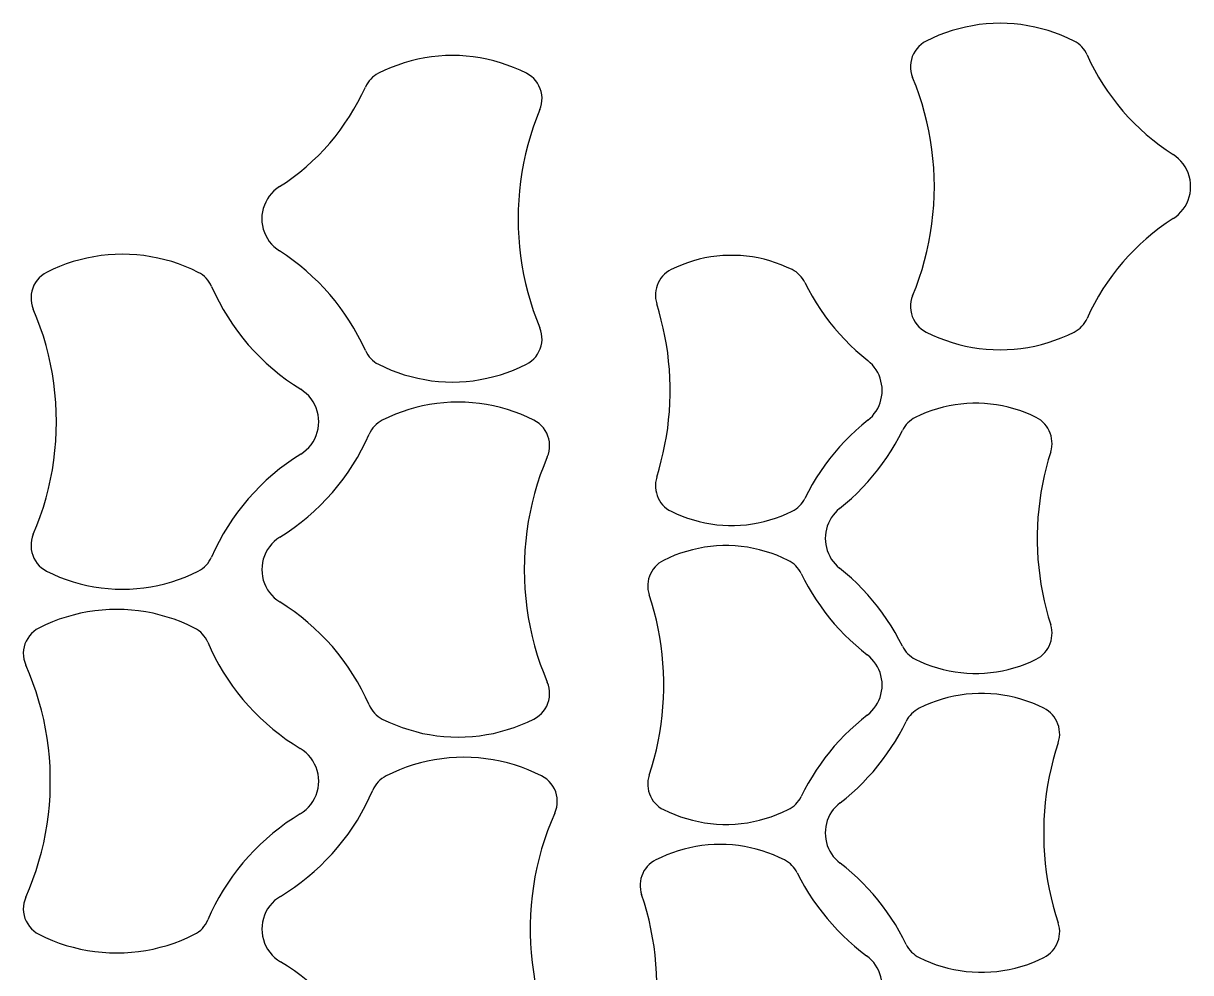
# Model space of a CAD drawing. Header units: inches. Extents: x 17 to 29.3, y 2.9 to 30.
# Drawn here: x 17.27 to 29.33, y 20.15 to 29.96 of the extents above; entities that cross this region are included whole.
import ezdxf

# ---------------------------------------------------------------- set-up
doc = ezdxf.new("R2010")
doc.units = ezdxf.units.IN
doc.header["$MEASUREMENT"] = 0
doc.layers.add('Layer 1', color=7, linetype='Continuous')

msp = doc.modelspace()

# ---------------------------------------------------------------- linework, layer by layer
at = {"layer": 'Layer 1', "color": 7, "lineweight": 25}
for points in [[(28.126, 29.774), (28.061, 29.805), (27.995, 29.833), (27.927, 29.859), (27.859, 29.882), (27.79, 29.901), (27.72, 29.918), (27.649, 29.932), (27.578, 29.943), (27.507, 29.95), (27.434, 29.955), (27.363, 29.957), (27.291, 29.955), (27.218, 29.95), (27.147, 29.943), (27.076, 29.932), (27.005, 29.918), (26.935, 29.901), (26.866, 29.882), (26.798, 29.859), (26.73, 29.833), (26.664, 29.805), (26.599, 29.774)], [(26.599, 29.774), (26.572, 29.758), (26.546, 29.739), (26.523, 29.718), (26.502, 29.695), (26.484, 29.669), (26.468, 29.642), (26.456, 29.613), (26.446, 29.583), (26.44, 29.552), (26.437, 29.521), (26.438, 29.489), (26.442, 29.458), (26.449, 29.427), (26.459, 29.398)], [(28.262, 29.631), (28.251, 29.653), (28.238, 29.675), (28.223, 29.695), (28.207, 29.714), (28.189, 29.732), (28.169, 29.747), (28.148, 29.762), (28.126, 29.774)], [(22.469, 29.442), (22.404, 29.473), (22.337, 29.501), (22.27, 29.526), (22.202, 29.549), (22.133, 29.569), (22.062, 29.586), (21.992, 29.599), (21.921, 29.61), (21.849, 29.618), (21.777, 29.623), (21.705, 29.624), (21.633, 29.623), (21.561, 29.618), (21.49, 29.61), (21.419, 29.599), (21.348, 29.586), (21.278, 29.569), (21.208, 29.549), (21.14, 29.526), (21.073, 29.501), (21.006, 29.473), (20.942, 29.442)], [(28.262, 29.631), (28.298, 29.553), (28.338, 29.476), (28.38, 29.401), (28.425, 29.327), (28.473, 29.256), (28.523, 29.186), (28.575, 29.118), (28.63, 29.051), (28.687, 28.987), (28.747, 28.925), (28.809, 28.866), (28.873, 28.808), (28.939, 28.752), (29.007, 28.7), (29.077, 28.65), (29.149, 28.602)], [(20.942, 29.442), (20.919, 29.429), (20.899, 29.415), (20.879, 29.399), (20.861, 29.381), (20.845, 29.363), (20.83, 29.342), (20.817, 29.321), (20.806, 29.299)], [(22.608, 29.065), (22.619, 29.095), (22.626, 29.126), (22.63, 29.157), (22.631, 29.188), (22.628, 29.219), (22.622, 29.251), (22.612, 29.281), (22.599, 29.31), (22.584, 29.337), (22.566, 29.363), (22.545, 29.386), (22.522, 29.407), (22.496, 29.426), (22.469, 29.442)], [(26.459, 27.143), (26.495, 27.232), (26.527, 27.323), (26.557, 27.415), (26.583, 27.508), (26.607, 27.601), (26.627, 27.696), (26.644, 27.791), (26.658, 27.886), (26.669, 27.982), (26.677, 28.077), (26.682, 28.174), (26.684, 28.271), (26.682, 28.366), (26.677, 28.463), (26.669, 28.559), (26.658, 28.655), (26.644, 28.75), (26.627, 28.845), (26.607, 28.939), (26.583, 29.033), (26.557, 29.125), (26.527, 29.217), (26.495, 29.308), (26.459, 29.398)], [(19.919, 28.27), (19.99, 28.317), (20.06, 28.367), (20.128, 28.42), (20.194, 28.476), (20.258, 28.533), (20.321, 28.593), (20.381, 28.655), (20.438, 28.719), (20.493, 28.785), (20.545, 28.854), (20.595, 28.924), (20.643, 28.995), (20.688, 29.069), (20.73, 29.144), (20.769, 29.221), (20.806, 29.299)], [(22.608, 29.065), (22.573, 28.976), (22.54, 28.885), (22.511, 28.793), (22.485, 28.701), (22.461, 28.607), (22.441, 28.513), (22.424, 28.418), (22.41, 28.322), (22.399, 28.226), (22.39, 28.131), (22.386, 28.034), (22.384, 27.938), (22.386, 27.842), (22.39, 27.745), (22.399, 27.649), (22.41, 27.554), (22.424, 27.458), (22.441, 27.363), (22.461, 27.269), (22.485, 27.176), (22.511, 27.083), (22.54, 26.991), (22.573, 26.9), (22.608, 26.81)], [(29.149, 27.939), (29.178, 27.959), (29.206, 27.982), (29.231, 28.008), (29.254, 28.036), (29.273, 28.066), (29.291, 28.097), (29.305, 28.13), (29.316, 28.164), (29.325, 28.199), (29.33, 28.234), (29.331, 28.271), (29.33, 28.306), (29.325, 28.341), (29.316, 28.377), (29.305, 28.411), (29.291, 28.443), (29.273, 28.475), (29.254, 28.505), (29.231, 28.532), (29.206, 28.558), (29.178, 28.582), (29.149, 28.602)], [(19.919, 28.27), (19.89, 28.249), (19.862, 28.226), (19.837, 28.2), (19.814, 28.172), (19.794, 28.143), (19.777, 28.111), (19.763, 28.079), (19.751, 28.044), (19.743, 28.009), (19.738, 27.974), (19.737, 27.938), (19.738, 27.902), (19.743, 27.867), (19.751, 27.831), (19.763, 27.797), (19.777, 27.765), (19.794, 27.733), (19.814, 27.704), (19.837, 27.676), (19.862, 27.65), (19.89, 27.626), (19.919, 27.606)], [(29.149, 27.939), (29.077, 27.891), (29.007, 27.841), (28.939, 27.788), (28.873, 27.732), (28.809, 27.675), (28.747, 27.615), (28.687, 27.553), (28.63, 27.489), (28.575, 27.423), (28.523, 27.355), (28.473, 27.284), (28.425, 27.213), (28.38, 27.139), (28.338, 27.064), (28.298, 26.988), (28.262, 26.909)], [(19.08, 27.384), (19.014, 27.416), (18.946, 27.445), (18.877, 27.471), (18.807, 27.495), (18.736, 27.515), (18.664, 27.532), (18.591, 27.546), (18.518, 27.557), (18.445, 27.565), (18.371, 27.57), (18.297, 27.571), (18.223, 27.57), (18.15, 27.565), (18.076, 27.557), (18.003, 27.546), (17.93, 27.532), (17.859, 27.515), (17.787, 27.495), (17.717, 27.471), (17.648, 27.445), (17.58, 27.416), (17.514, 27.384)], [(20.806, 26.577), (20.769, 26.656), (20.73, 26.732), (20.688, 26.807), (20.643, 26.881), (20.595, 26.952), (20.545, 27.022), (20.493, 27.09), (20.438, 27.157), (20.381, 27.221), (20.321, 27.283), (20.258, 27.343), (20.194, 27.4), (20.128, 27.456), (20.06, 27.508), (19.99, 27.558), (19.919, 27.606)], [(25.214, 27.413), (25.157, 27.439), (25.101, 27.463), (25.043, 27.484), (24.984, 27.503), (24.925, 27.519), (24.864, 27.533), (24.804, 27.543), (24.743, 27.551), (24.682, 27.557), (24.62, 27.56), (24.558, 27.56), (24.497, 27.557), (24.435, 27.551), (24.374, 27.543), (24.314, 27.533), (24.253, 27.519), (24.194, 27.503), (24.135, 27.484), (24.077, 27.463), (24.021, 27.439), (23.965, 27.413)], [(17.514, 27.384), (17.487, 27.368), (17.461, 27.35), (17.437, 27.328), (17.416, 27.304), (17.398, 27.278), (17.382, 27.251), (17.37, 27.221), (17.361, 27.191), (17.355, 27.16), (17.353, 27.128), (17.353, 27.096), (17.357, 27.065), (17.365, 27.034), (17.376, 27.004)], [(19.217, 27.239), (19.206, 27.261), (19.193, 27.284), (19.178, 27.304), (19.162, 27.323), (19.143, 27.341), (19.123, 27.357), (19.102, 27.372), (19.08, 27.384)], [(23.965, 27.413), (23.941, 27.399), (23.918, 27.383), (23.896, 27.365), (23.877, 27.345), (23.859, 27.324), (23.844, 27.301), (23.831, 27.276), (23.82, 27.25), (23.812, 27.224), (23.806, 27.197), (23.802, 27.169), (23.802, 27.141), (23.804, 27.113), (23.809, 27.086), (23.816, 27.059)], [(25.346, 27.279), (25.334, 27.3), (25.322, 27.32), (25.307, 27.339), (25.291, 27.356), (25.273, 27.373), (25.255, 27.388), (25.234, 27.401), (25.214, 27.413)], [(25.346, 27.279), (25.383, 27.207), (25.422, 27.137), (25.464, 27.068), (25.507, 27.001), (25.553, 26.935), (25.601, 26.871), (25.652, 26.808), (25.704, 26.748), (25.759, 26.689), (25.815, 26.631), (25.873, 26.576), (25.934, 26.524), (25.996, 26.472)], [(19.217, 27.239), (19.255, 27.158), (19.295, 27.078), (19.338, 27), (19.384, 26.924), (19.433, 26.849), (19.485, 26.777), (19.539, 26.706), (19.597, 26.637), (19.657, 26.571), (19.718, 26.507), (19.783, 26.445), (19.85, 26.386), (19.919, 26.329), (19.99, 26.275), (20.063, 26.225), (20.138, 26.176)], [(26.459, 27.143), (26.449, 27.113), (26.442, 27.082), (26.438, 27.051), (26.437, 27.02), (26.44, 26.989), (26.446, 26.957), (26.456, 26.927), (26.468, 26.899), (26.484, 26.871), (26.502, 26.846), (26.523, 26.822), (26.546, 26.801), (26.572, 26.782), (26.599, 26.767)], [(23.816, 25.269), (23.841, 25.352), (23.863, 25.436), (23.883, 25.52), (23.901, 25.605), (23.916, 25.69), (23.929, 25.776), (23.939, 25.862), (23.946, 25.948), (23.952, 26.034), (23.954, 26.121), (23.954, 26.208), (23.952, 26.294), (23.946, 26.381), (23.939, 26.467), (23.929, 26.553), (23.916, 26.638), (23.901, 26.724), (23.883, 26.808), (23.863, 26.892), (23.841, 26.976), (23.816, 27.059)], [(17.376, 24.678), (17.414, 24.77), (17.448, 24.863), (17.48, 24.958), (17.508, 25.054), (17.533, 25.15), (17.555, 25.247), (17.573, 25.345), (17.588, 25.444), (17.6, 25.543), (17.608, 25.642), (17.613, 25.741), (17.615, 25.841), (17.613, 25.941), (17.608, 26.041), (17.6, 26.14), (17.588, 26.238), (17.573, 26.337), (17.555, 26.435), (17.533, 26.532), (17.508, 26.629), (17.48, 26.724), (17.448, 26.819), (17.414, 26.912), (17.376, 27.004)], [(28.126, 26.767), (28.148, 26.779), (28.169, 26.793), (28.189, 26.809), (28.207, 26.827), (28.223, 26.846), (28.238, 26.866), (28.251, 26.887), (28.262, 26.909)], [(22.469, 26.435), (22.496, 26.45), (22.522, 26.469), (22.545, 26.49), (22.566, 26.513), (22.584, 26.539), (22.599, 26.567), (22.612, 26.595), (22.622, 26.625), (22.628, 26.656), (22.631, 26.688), (22.63, 26.719), (22.626, 26.75), (22.619, 26.781), (22.608, 26.81)], [(26.599, 26.767), (26.664, 26.736), (26.73, 26.707), (26.798, 26.682), (26.866, 26.659), (26.935, 26.639), (27.005, 26.623), (27.076, 26.609), (27.147, 26.598), (27.218, 26.59), (27.291, 26.586), (27.363, 26.584), (27.434, 26.586), (27.507, 26.59), (27.578, 26.598), (27.649, 26.609), (27.72, 26.623), (27.79, 26.639), (27.859, 26.659), (27.927, 26.682), (27.995, 26.707), (28.061, 26.736), (28.126, 26.767)], [(20.806, 26.577), (20.817, 26.555), (20.83, 26.533), (20.845, 26.513), (20.861, 26.494), (20.879, 26.477), (20.899, 26.461), (20.919, 26.447), (20.942, 26.435)], [(20.942, 26.435), (21.006, 26.404), (21.073, 26.375), (21.14, 26.349), (21.208, 26.326), (21.278, 26.307), (21.348, 26.29), (21.419, 26.276), (21.49, 26.265), (21.561, 26.258), (21.633, 26.254), (21.705, 26.251), (21.777, 26.254), (21.849, 26.258), (21.921, 26.265), (21.992, 26.276), (22.062, 26.29), (22.133, 26.307), (22.202, 26.326), (22.27, 26.349), (22.337, 26.375), (22.404, 26.404), (22.469, 26.435)], [(25.996, 25.856), (26.02, 25.877), (26.043, 25.9), (26.063, 25.925), (26.082, 25.951), (26.098, 25.979), (26.112, 26.008), (26.123, 26.038), (26.132, 26.069), (26.139, 26.1), (26.143, 26.132), (26.144, 26.164), (26.143, 26.197), (26.139, 26.229), (26.132, 26.26), (26.123, 26.29), (26.112, 26.321), (26.098, 26.349), (26.082, 26.377), (26.063, 26.404), (26.043, 26.429), (26.02, 26.451), (25.996, 26.472)], [(20.138, 25.507), (20.168, 25.527), (20.196, 25.55), (20.222, 25.576), (20.245, 25.604), (20.266, 25.634), (20.283, 25.666), (20.298, 25.699), (20.309, 25.734), (20.318, 25.769), (20.323, 25.805), (20.325, 25.841), (20.323, 25.877), (20.318, 25.913), (20.309, 25.949), (20.298, 25.984), (20.283, 26.017), (20.266, 26.048), (20.245, 26.078), (20.222, 26.107), (20.196, 26.132), (20.168, 26.155), (20.138, 26.176)], [(22.548, 25.857), (22.481, 25.888), (22.413, 25.918), (22.344, 25.943), (22.274, 25.967), (22.203, 25.987), (22.131, 26.004), (22.058, 26.018), (21.985, 26.029), (21.912, 26.037), (21.838, 26.042), (21.765, 26.043), (21.69, 26.042), (21.617, 26.037), (21.544, 26.029), (21.47, 26.018), (21.398, 26.004), (21.326, 25.987), (21.255, 25.967), (21.185, 25.943), (21.116, 25.918), (21.048, 25.888), (20.981, 25.857)], [(27.735, 25.885), (27.68, 25.911), (27.623, 25.935), (27.565, 25.956), (27.506, 25.975), (27.447, 25.991), (27.387, 26.005), (27.326, 26.015), (27.265, 26.024), (27.203, 26.029), (27.142, 26.032), (27.081, 26.032), (27.019, 26.029), (26.958, 26.024), (26.897, 26.015), (26.836, 26.005), (26.776, 25.991), (26.716, 25.975), (26.658, 25.956), (26.599, 25.935), (26.543, 25.911), (26.487, 25.885)], [(20.981, 25.857), (20.959, 25.844), (20.938, 25.829), (20.918, 25.813), (20.9, 25.795), (20.883, 25.777), (20.869, 25.756), (20.856, 25.734), (20.844, 25.711)], [(22.685, 25.477), (22.697, 25.507), (22.704, 25.537), (22.708, 25.568), (22.709, 25.6), (22.707, 25.632), (22.701, 25.663), (22.692, 25.693), (22.679, 25.723), (22.664, 25.75), (22.645, 25.777), (22.624, 25.8), (22.601, 25.822), (22.575, 25.841), (22.548, 25.857)], [(25.996, 25.856), (25.934, 25.805), (25.873, 25.752), (25.815, 25.697), (25.759, 25.64), (25.704, 25.581), (25.652, 25.52), (25.601, 25.458), (25.553, 25.393), (25.507, 25.327), (25.464, 25.26), (25.422, 25.191), (25.383, 25.121), (25.346, 25.049)], [(26.487, 25.885), (26.466, 25.873), (26.446, 25.86), (26.427, 25.845), (26.41, 25.829), (26.394, 25.811), (26.378, 25.792), (26.366, 25.772), (26.354, 25.751)], [(27.885, 25.531), (27.892, 25.558), (27.897, 25.585), (27.899, 25.613), (27.898, 25.641), (27.894, 25.669), (27.889, 25.696), (27.881, 25.722), (27.869, 25.748), (27.856, 25.773), (27.841, 25.796), (27.824, 25.817), (27.804, 25.838), (27.783, 25.856), (27.76, 25.871), (27.735, 25.885)], [(19.924, 24.648), (19.999, 24.697), (20.072, 24.747), (20.142, 24.802), (20.212, 24.859), (20.278, 24.918), (20.343, 24.979), (20.405, 25.043), (20.465, 25.109), (20.522, 25.178), (20.576, 25.249), (20.628, 25.321), (20.677, 25.396), (20.724, 25.472), (20.767, 25.55), (20.807, 25.63), (20.844, 25.711)], [(25.705, 24.944), (25.767, 24.996), (25.827, 25.049), (25.885, 25.104), (25.942, 25.161), (25.997, 25.22), (26.049, 25.281), (26.099, 25.343), (26.147, 25.408), (26.193, 25.473), (26.237, 25.54), (26.278, 25.609), (26.317, 25.679), (26.354, 25.751)], [(20.138, 25.507), (20.063, 25.458), (19.99, 25.407), (19.919, 25.353), (19.85, 25.296), (19.783, 25.237), (19.718, 25.175), (19.657, 25.111), (19.597, 25.045), (19.539, 24.977), (19.485, 24.906), (19.433, 24.833), (19.384, 24.759), (19.338, 24.682), (19.295, 24.604), (19.255, 24.525), (19.217, 24.443)], [(22.685, 25.477), (22.648, 25.384), (22.613, 25.291), (22.582, 25.196), (22.553, 25.101), (22.528, 25.004), (22.507, 24.907), (22.489, 24.809), (22.474, 24.711), (22.462, 24.612), (22.453, 24.513), (22.449, 24.413), (22.447, 24.313), (22.449, 24.213), (22.453, 24.114), (22.462, 24.015), (22.474, 23.916), (22.489, 23.818), (22.507, 23.72), (22.528, 23.622), (22.553, 23.526), (22.582, 23.43), (22.613, 23.336), (22.648, 23.243), (22.685, 23.15)], [(27.885, 25.531), (27.86, 25.449), (27.838, 25.365), (27.817, 25.281), (27.799, 25.196), (27.784, 25.11), (27.772, 25.025), (27.762, 24.939), (27.754, 24.853), (27.749, 24.766), (27.747, 24.68), (27.747, 24.593), (27.749, 24.506), (27.754, 24.42), (27.762, 24.334), (27.772, 24.248), (27.784, 24.163), (27.799, 24.077), (27.817, 23.992), (27.838, 23.908), (27.86, 23.824), (27.885, 23.742)], [(23.816, 25.269), (23.809, 25.242), (23.804, 25.215), (23.802, 25.188), (23.802, 25.16), (23.806, 25.132), (23.812, 25.105), (23.82, 25.078), (23.831, 25.052), (23.844, 25.028), (23.859, 25.005), (23.877, 24.983), (23.896, 24.963), (23.918, 24.945), (23.941, 24.929), (23.965, 24.916)], [(25.214, 24.916), (25.234, 24.927), (25.255, 24.941), (25.273, 24.956), (25.291, 24.972), (25.307, 24.99), (25.322, 25.008), (25.334, 25.029), (25.346, 25.049)], [(23.965, 24.916), (24.021, 24.89), (24.077, 24.865), (24.135, 24.844), (24.194, 24.826), (24.253, 24.81), (24.314, 24.796), (24.374, 24.785), (24.435, 24.777), (24.497, 24.772), (24.558, 24.769), (24.62, 24.769), (24.682, 24.772), (24.743, 24.777), (24.804, 24.785), (24.864, 24.796), (24.925, 24.81), (24.984, 24.826), (25.043, 24.844), (25.101, 24.865), (25.157, 24.89), (25.214, 24.916)], [(25.705, 24.944), (25.681, 24.924), (25.658, 24.901), (25.638, 24.876), (25.619, 24.849), (25.603, 24.822), (25.589, 24.793), (25.577, 24.763), (25.568, 24.732), (25.561, 24.701), (25.558, 24.669), (25.556, 24.636), (25.558, 24.604), (25.561, 24.572), (25.568, 24.541), (25.577, 24.51), (25.589, 24.48), (25.603, 24.451), (25.619, 24.423), (25.638, 24.397), (25.658, 24.372), (25.681, 24.349), (25.705, 24.329)], [(17.376, 24.678), (17.365, 24.648), (17.357, 24.618), (17.353, 24.586), (17.353, 24.554), (17.355, 24.522), (17.361, 24.491), (17.37, 24.461), (17.382, 24.432), (17.398, 24.404), (17.416, 24.378), (17.437, 24.354), (17.461, 24.333), (17.487, 24.314), (17.514, 24.298)], [(19.924, 24.648), (19.893, 24.627), (19.865, 24.604), (19.84, 24.579), (19.817, 24.55), (19.796, 24.52), (19.778, 24.489), (19.763, 24.456), (19.752, 24.421), (19.744, 24.386), (19.739, 24.35), (19.737, 24.313), (19.739, 24.277), (19.744, 24.241), (19.752, 24.206), (19.763, 24.171), (19.778, 24.138), (19.796, 24.106), (19.817, 24.076), (19.84, 24.048), (19.865, 24.022), (19.893, 24), (19.924, 23.979)], [(25.174, 24.409), (25.116, 24.436), (25.057, 24.461), (24.998, 24.483), (24.937, 24.502), (24.876, 24.519), (24.814, 24.533), (24.752, 24.544), (24.689, 24.552), (24.625, 24.558), (24.562, 24.561), (24.498, 24.561), (24.434, 24.558), (24.371, 24.552), (24.308, 24.544), (24.246, 24.533), (24.184, 24.519), (24.122, 24.502), (24.062, 24.483), (24.002, 24.461), (23.943, 24.436), (23.886, 24.409)], [(19.08, 24.298), (19.102, 24.311), (19.123, 24.325), (19.143, 24.341), (19.162, 24.359), (19.178, 24.378), (19.193, 24.399), (19.206, 24.42), (19.217, 24.443)], [(23.886, 24.409), (23.862, 24.395), (23.839, 24.379), (23.817, 24.361), (23.798, 24.341), (23.78, 24.319), (23.764, 24.295), (23.751, 24.271), (23.74, 24.245), (23.732, 24.218), (23.726, 24.191), (23.723, 24.163), (23.723, 24.134), (23.725, 24.107), (23.73, 24.079), (23.738, 24.052)], [(25.307, 24.274), (25.296, 24.295), (25.283, 24.316), (25.268, 24.334), (25.252, 24.352), (25.234, 24.369), (25.215, 24.384), (25.195, 24.397), (25.174, 24.409)], [(17.514, 24.298), (17.58, 24.266), (17.648, 24.237), (17.717, 24.211), (17.787, 24.188), (17.859, 24.168), (17.93, 24.15), (18.003, 24.136), (18.076, 24.125), (18.15, 24.117), (18.223, 24.113), (18.297, 24.111), (18.371, 24.113), (18.445, 24.117), (18.518, 24.125), (18.591, 24.136), (18.664, 24.15), (18.736, 24.168), (18.807, 24.188), (18.877, 24.211), (18.946, 24.237), (19.014, 24.266), (19.08, 24.298)], [(25.307, 24.274), (25.343, 24.204), (25.38, 24.136), (25.42, 24.068), (25.462, 24.002), (25.506, 23.938), (25.552, 23.875), (25.6, 23.813), (25.65, 23.754), (25.702, 23.696), (25.757, 23.639), (25.813, 23.585), (25.871, 23.532), (25.93, 23.482), (25.991, 23.433)], [(26.354, 23.522), (26.317, 23.593), (26.278, 23.663), (26.237, 23.732), (26.193, 23.799), (26.147, 23.865), (26.099, 23.93), (26.049, 23.992), (25.997, 24.053), (25.942, 24.112), (25.885, 24.169), (25.827, 24.224), (25.767, 24.277), (25.705, 24.329)], [(23.738, 22.191), (23.765, 22.277), (23.789, 22.363), (23.812, 22.451), (23.83, 22.539), (23.847, 22.627), (23.86, 22.717), (23.871, 22.807), (23.88, 22.896), (23.885, 22.986), (23.888, 23.076), (23.888, 23.166), (23.885, 23.257), (23.88, 23.346), (23.871, 23.436), (23.86, 23.526), (23.847, 23.615), (23.83, 23.704), (23.812, 23.791), (23.789, 23.879), (23.765, 23.966), (23.738, 24.052)], [(19.041, 23.71), (18.973, 23.743), (18.902, 23.773), (18.832, 23.8), (18.76, 23.823), (18.687, 23.844), (18.614, 23.862), (18.539, 23.876), (18.464, 23.888), (18.389, 23.896), (18.314, 23.9), (18.238, 23.903), (18.162, 23.9), (18.087, 23.896), (18.011, 23.888), (17.937, 23.876), (17.862, 23.862), (17.788, 23.844), (17.716, 23.823), (17.643, 23.8), (17.573, 23.773), (17.503, 23.743), (17.435, 23.71)], [(20.844, 22.916), (20.807, 22.997), (20.767, 23.077), (20.724, 23.154), (20.677, 23.231), (20.628, 23.305), (20.576, 23.378), (20.522, 23.449), (20.465, 23.518), (20.405, 23.584), (20.343, 23.647), (20.278, 23.709), (20.212, 23.768), (20.142, 23.825), (20.072, 23.879), (19.999, 23.93), (19.924, 23.979)], [(17.435, 23.71), (17.407, 23.694), (17.381, 23.675), (17.357, 23.653), (17.337, 23.63), (17.318, 23.603), (17.302, 23.575), (17.29, 23.546), (17.281, 23.515), (17.275, 23.484), (17.273, 23.452), (17.275, 23.419), (17.279, 23.388), (17.287, 23.357), (17.298, 23.327)], [(19.179, 23.563), (19.168, 23.586), (19.155, 23.608), (19.139, 23.629), (19.123, 23.648), (19.105, 23.666), (19.084, 23.683), (19.063, 23.698), (19.041, 23.71)], [(27.735, 23.388), (27.76, 23.401), (27.783, 23.417), (27.804, 23.435), (27.824, 23.456), (27.841, 23.477), (27.856, 23.5), (27.869, 23.524), (27.881, 23.55), (27.889, 23.577), (27.894, 23.604), (27.898, 23.632), (27.899, 23.66), (27.897, 23.688), (27.892, 23.715), (27.885, 23.742)], [(19.179, 23.563), (19.214, 23.483), (19.252, 23.405), (19.294, 23.329), (19.338, 23.254), (19.385, 23.18), (19.434, 23.109), (19.487, 23.039), (19.541, 22.972), (19.598, 22.906), (19.658, 22.843), (19.72, 22.782), (19.784, 22.723), (19.85, 22.666), (19.918, 22.612), (19.988, 22.56), (20.06, 22.512), (20.134, 22.465)], [(26.354, 23.522), (26.366, 23.501), (26.378, 23.481), (26.394, 23.462), (26.41, 23.444), (26.427, 23.428), (26.446, 23.413), (26.466, 23.399), (26.487, 23.388)], [(25.991, 22.809), (26.016, 22.83), (26.039, 22.854), (26.06, 22.878), (26.08, 22.905), (26.096, 22.933), (26.111, 22.962), (26.123, 22.993), (26.132, 23.024), (26.139, 23.056), (26.143, 23.088), (26.144, 23.121), (26.143, 23.154), (26.139, 23.186), (26.132, 23.218), (26.123, 23.25), (26.111, 23.28), (26.096, 23.309), (26.08, 23.338), (26.06, 23.364), (26.039, 23.389), (26.016, 23.412), (25.991, 23.433)], [(17.298, 20.929), (17.337, 21.02), (17.373, 21.112), (17.405, 21.205), (17.434, 21.3), (17.461, 21.395), (17.484, 21.491), (17.503, 21.588), (17.52, 21.685), (17.533, 21.783), (17.543, 21.881), (17.549, 21.98), (17.552, 22.078), (17.552, 22.178), (17.549, 22.276), (17.543, 22.375), (17.533, 22.473), (17.52, 22.571), (17.503, 22.668), (17.484, 22.765), (17.461, 22.861), (17.434, 22.956), (17.405, 23.05), (17.373, 23.144), (17.337, 23.236), (17.298, 23.327)], [(26.487, 23.388), (26.543, 23.362), (26.599, 23.338), (26.658, 23.317), (26.716, 23.298), (26.776, 23.282), (26.836, 23.268), (26.897, 23.258), (26.958, 23.249), (27.019, 23.244), (27.081, 23.241), (27.142, 23.241), (27.203, 23.244), (27.265, 23.249), (27.326, 23.258), (27.387, 23.268), (27.447, 23.282), (27.506, 23.298), (27.565, 23.317), (27.623, 23.338), (27.68, 23.362), (27.735, 23.388)], [(22.548, 22.77), (22.575, 22.786), (22.601, 22.805), (22.624, 22.827), (22.645, 22.85), (22.664, 22.876), (22.679, 22.904), (22.692, 22.933), (22.701, 22.963), (22.707, 22.995), (22.709, 23.027), (22.708, 23.058), (22.704, 23.09), (22.697, 23.12), (22.685, 23.15)], [(27.815, 22.881), (27.757, 22.909), (27.699, 22.933), (27.639, 22.955), (27.578, 22.975), (27.517, 22.991), (27.455, 23.005), (27.392, 23.016), (27.329, 23.025), (27.266, 23.03), (27.202, 23.033), (27.139, 23.033), (27.075, 23.03), (27.012, 23.025), (26.949, 23.016), (26.886, 23.005), (26.824, 22.991), (26.763, 22.975), (26.702, 22.955), (26.643, 22.933), (26.584, 22.909), (26.526, 22.881)], [(20.844, 22.916), (20.856, 22.893), (20.869, 22.871), (20.883, 22.85), (20.9, 22.832), (20.918, 22.813), (20.938, 22.797), (20.959, 22.783), (20.981, 22.77)], [(25.991, 22.809), (25.93, 22.761), (25.871, 22.71), (25.813, 22.657), (25.757, 22.603), (25.702, 22.547), (25.65, 22.488), (25.6, 22.429), (25.552, 22.368), (25.506, 22.304), (25.462, 22.24), (25.42, 22.174), (25.38, 22.107), (25.343, 22.038), (25.307, 21.969)], [(26.526, 22.881), (26.506, 22.87), (26.485, 22.856), (26.467, 22.841), (26.449, 22.825), (26.433, 22.807), (26.417, 22.788), (26.404, 22.767), (26.393, 22.746)], [(27.963, 22.524), (27.97, 22.551), (27.975, 22.579), (27.978, 22.607), (27.977, 22.635), (27.974, 22.663), (27.969, 22.691), (27.96, 22.717), (27.949, 22.743), (27.936, 22.768), (27.921, 22.791), (27.903, 22.813), (27.883, 22.834), (27.862, 22.852), (27.839, 22.868), (27.815, 22.881)], [(20.981, 22.77), (21.048, 22.738), (21.116, 22.709), (21.185, 22.683), (21.255, 22.66), (21.326, 22.64), (21.398, 22.622), (21.47, 22.609), (21.544, 22.597), (21.617, 22.589), (21.69, 22.585), (21.765, 22.583), (21.838, 22.585), (21.912, 22.589), (21.985, 22.597), (22.058, 22.609), (22.131, 22.622), (22.203, 22.64), (22.274, 22.66), (22.344, 22.683), (22.413, 22.709), (22.481, 22.738), (22.548, 22.77)], [(25.71, 21.905), (25.771, 21.954), (25.83, 22.004), (25.888, 22.057), (25.944, 22.111), (25.998, 22.168), (26.05, 22.226), (26.1, 22.286), (26.149, 22.347), (26.194, 22.41), (26.239, 22.475), (26.281, 22.541), (26.32, 22.608), (26.358, 22.676), (26.393, 22.746)], [(20.134, 21.791), (20.164, 21.811), (20.193, 21.835), (20.219, 21.86), (20.243, 21.888), (20.264, 21.919), (20.282, 21.95), (20.297, 21.984), (20.309, 22.019), (20.318, 22.055), (20.323, 22.091), (20.325, 22.128), (20.323, 22.165), (20.318, 22.201), (20.309, 22.237), (20.297, 22.272), (20.282, 22.305), (20.264, 22.337), (20.243, 22.368), (20.219, 22.396), (20.193, 22.421), (20.164, 22.445), (20.134, 22.465)], [(27.963, 22.524), (27.935, 22.438), (27.911, 22.351), (27.889, 22.263), (27.87, 22.176), (27.853, 22.087), (27.84, 21.998), (27.829, 21.909), (27.821, 21.818), (27.815, 21.729), (27.813, 21.638), (27.813, 21.548), (27.815, 21.458), (27.821, 21.368), (27.829, 21.279), (27.84, 21.189), (27.853, 21.1), (27.87, 21.011), (27.889, 20.923), (27.911, 20.836), (27.935, 20.749), (27.963, 20.663)], [(22.626, 22.182), (22.558, 22.215), (22.489, 22.245), (22.418, 22.272), (22.346, 22.296), (22.274, 22.316), (22.199, 22.335), (22.125, 22.348), (22.051, 22.36), (21.975, 22.368), (21.899, 22.373), (21.824, 22.375), (21.748, 22.373), (21.672, 22.368), (21.597, 22.36), (21.522, 22.348), (21.448, 22.335), (21.374, 22.316), (21.301, 22.296), (21.229, 22.272), (21.159, 22.245), (21.089, 22.215), (21.021, 22.182)], [(23.738, 22.191), (23.73, 22.163), (23.725, 22.136), (23.723, 22.108), (23.723, 22.08), (23.726, 22.052), (23.732, 22.025), (23.74, 21.997), (23.751, 21.972), (23.764, 21.947), (23.78, 21.923), (23.798, 21.902), (23.817, 21.882), (23.839, 21.863), (23.862, 21.847), (23.886, 21.834)], [(21.021, 22.182), (20.999, 22.17), (20.977, 22.155), (20.957, 22.139), (20.939, 22.121), (20.922, 22.101), (20.907, 22.08), (20.894, 22.058), (20.883, 22.035)], [(22.763, 21.799), (22.774, 21.829), (22.783, 21.86), (22.787, 21.891), (22.788, 21.924), (22.786, 21.956), (22.781, 21.987), (22.772, 22.018), (22.759, 22.048), (22.744, 22.075), (22.725, 22.102), (22.704, 22.125), (22.681, 22.148), (22.654, 22.166), (22.626, 22.182)], [(19.928, 20.937), (20.001, 20.984), (20.074, 21.032), (20.144, 21.084), (20.212, 21.138), (20.278, 21.195), (20.342, 21.254), (20.403, 21.315), (20.463, 21.378), (20.52, 21.444), (20.575, 21.512), (20.627, 21.581), (20.676, 21.653), (20.724, 21.726), (20.767, 21.801), (20.809, 21.878), (20.847, 21.955), (20.883, 22.035)], [(25.174, 21.834), (25.195, 21.845), (25.215, 21.859), (25.234, 21.874), (25.252, 21.89), (25.268, 21.908), (25.283, 21.927), (25.296, 21.947), (25.307, 21.969)], [(23.886, 21.834), (23.943, 21.807), (24.002, 21.782), (24.062, 21.76), (24.122, 21.741), (24.184, 21.724), (24.246, 21.71), (24.308, 21.699), (24.371, 21.691), (24.434, 21.684), (24.498, 21.682), (24.562, 21.682), (24.625, 21.684), (24.689, 21.691), (24.752, 21.699), (24.814, 21.71), (24.876, 21.724), (24.937, 21.741), (24.998, 21.76), (25.057, 21.782), (25.116, 21.807), (25.174, 21.834)], [(25.71, 21.905), (25.685, 21.884), (25.661, 21.861), (25.64, 21.836), (25.621, 21.81), (25.604, 21.782), (25.59, 21.752), (25.578, 21.722), (25.569, 21.691), (25.562, 21.659), (25.558, 21.626), (25.556, 21.593), (25.558, 21.561), (25.562, 21.528), (25.569, 21.496), (25.578, 21.465), (25.59, 21.434), (25.604, 21.405), (25.621, 21.377), (25.64, 21.35), (25.661, 21.326), (25.685, 21.302), (25.71, 21.282)], [(20.134, 21.791), (20.06, 21.744), (19.988, 21.696), (19.918, 21.644), (19.85, 21.59), (19.784, 21.533), (19.72, 21.475), (19.658, 21.413), (19.598, 21.35), (19.541, 21.285), (19.487, 21.216), (19.434, 21.147), (19.385, 21.075), (19.338, 21.002), (19.294, 20.927), (19.252, 20.85), (19.214, 20.773), (19.179, 20.694)], [(22.763, 21.799), (22.724, 21.708), (22.689, 21.616), (22.656, 21.523), (22.627, 21.428), (22.601, 21.333), (22.578, 21.237), (22.558, 21.14), (22.542, 21.043), (22.528, 20.945), (22.519, 20.847), (22.512, 20.748), (22.509, 20.65), (22.509, 20.55), (22.512, 20.452), (22.519, 20.353), (22.528, 20.255), (22.542, 20.157), (22.558, 20.06)], [(25.137, 21.314), (25.08, 21.341), (25.023, 21.366), (24.964, 21.389), (24.904, 21.408), (24.844, 21.425), (24.783, 21.44), (24.721, 21.452), (24.659, 21.462), (24.597, 21.469), (24.534, 21.472), (24.471, 21.473), (24.408, 21.472), (24.346, 21.469), (24.283, 21.462), (24.221, 21.452), (24.159, 21.44), (24.098, 21.425), (24.038, 21.408), (23.979, 21.389), (23.92, 21.366), (23.862, 21.341), (23.806, 21.314)], [(23.806, 21.314), (23.781, 21.3), (23.758, 21.284), (23.737, 21.266), (23.718, 21.246), (23.7, 21.223), (23.684, 21.2), (23.672, 21.175), (23.662, 21.149), (23.653, 21.122), (23.648, 21.094), (23.645, 21.066), (23.645, 21.039), (23.647, 21.01), (23.652, 20.983), (23.66, 20.956)], [(25.268, 21.181), (25.256, 21.202), (25.243, 21.222), (25.229, 21.241), (25.213, 21.258), (25.196, 21.274), (25.177, 21.289), (25.157, 21.303), (25.137, 21.314)], [(26.393, 20.441), (26.358, 20.511), (26.32, 20.579), (26.281, 20.646), (26.239, 20.712), (26.194, 20.777), (26.149, 20.84), (26.1, 20.901), (26.05, 20.961), (25.998, 21.019), (25.944, 21.075), (25.888, 21.129), (25.83, 21.182), (25.771, 21.233), (25.71, 21.282)], [(25.268, 21.181), (25.305, 21.11), (25.343, 21.039), (25.385, 20.971), (25.429, 20.903), (25.475, 20.837), (25.524, 20.773), (25.575, 20.71), (25.627, 20.649), (25.682, 20.59), (25.739, 20.532), (25.798, 20.478), (25.858, 20.424), (25.921, 20.373), (25.984, 20.324)], [(17.298, 20.929), (17.287, 20.899), (17.279, 20.868), (17.275, 20.837), (17.273, 20.805), (17.275, 20.773), (17.281, 20.741), (17.29, 20.71), (17.302, 20.68), (17.318, 20.653), (17.337, 20.626), (17.357, 20.603), (17.381, 20.581), (17.407, 20.562), (17.435, 20.546)], [(19.928, 20.937), (19.897, 20.917), (19.869, 20.894), (19.842, 20.868), (19.819, 20.84), (19.797, 20.81), (19.779, 20.778), (19.765, 20.744), (19.753, 20.71), (19.744, 20.673), (19.739, 20.637), (19.737, 20.6), (19.739, 20.564), (19.744, 20.527), (19.753, 20.491), (19.765, 20.456), (19.779, 20.423), (19.797, 20.391), (19.819, 20.36), (19.842, 20.332), (19.869, 20.307), (19.897, 20.283), (19.928, 20.263)], [(23.66, 19.059), (23.688, 19.146), (23.714, 19.235), (23.737, 19.324), (23.756, 19.414), (23.773, 19.504), (23.788, 19.595), (23.799, 19.687), (23.807, 19.778), (23.814, 19.87), (23.816, 19.962), (23.816, 20.053), (23.814, 20.146), (23.807, 20.237), (23.799, 20.329), (23.788, 20.42), (23.773, 20.511), (23.756, 20.601), (23.737, 20.691), (23.714, 20.78), (23.688, 20.869), (23.66, 20.956)], [(19.041, 20.546), (19.063, 20.558), (19.084, 20.573), (19.105, 20.589), (19.123, 20.607), (19.139, 20.627), (19.155, 20.648), (19.168, 20.67), (19.179, 20.694)], [(27.815, 20.306), (27.839, 20.32), (27.862, 20.336), (27.883, 20.354), (27.903, 20.374), (27.921, 20.395), (27.936, 20.419), (27.949, 20.444), (27.96, 20.47), (27.969, 20.497), (27.974, 20.524), (27.977, 20.552), (27.978, 20.58), (27.975, 20.608), (27.97, 20.636), (27.963, 20.663)], [(17.435, 20.546), (17.503, 20.513), (17.573, 20.483), (17.643, 20.456), (17.716, 20.432), (17.788, 20.412), (17.862, 20.394), (17.937, 20.38), (18.011, 20.369), (18.087, 20.36), (18.162, 20.355), (18.238, 20.354), (18.314, 20.355), (18.389, 20.36), (18.464, 20.369), (18.539, 20.38), (18.614, 20.394), (18.687, 20.412), (18.76, 20.432), (18.832, 20.456), (18.902, 20.483), (18.973, 20.513), (19.041, 20.546)], [(26.393, 20.441), (26.404, 20.42), (26.417, 20.4), (26.433, 20.38), (26.449, 20.362), (26.467, 20.346), (26.485, 20.331), (26.506, 20.318), (26.526, 20.306)], [(20.883, 19.166), (20.847, 19.245), (20.809, 19.323), (20.767, 19.399), (20.724, 19.474), (20.676, 19.548), (20.627, 19.619), (20.575, 19.689), (20.52, 19.757), (20.463, 19.822), (20.403, 19.885), (20.342, 19.947), (20.278, 20.005), (20.212, 20.062), (20.144, 20.116), (20.074, 20.168), (20.001, 20.216), (19.928, 20.263)], [(25.984, 19.691), (26.01, 19.712), (26.034, 19.735), (26.057, 19.76), (26.077, 19.787), (26.094, 19.815), (26.109, 19.845), (26.122, 19.876), (26.132, 19.908), (26.139, 19.941), (26.143, 19.974), (26.144, 20.007), (26.143, 20.041), (26.139, 20.074), (26.132, 20.107), (26.122, 20.139), (26.109, 20.17), (26.094, 20.2), (26.077, 20.228), (26.057, 20.255), (26.034, 20.28), (26.01, 20.303), (25.984, 20.324)], [(26.526, 20.306), (26.584, 20.279), (26.643, 20.254), (26.702, 20.232), (26.763, 20.213), (26.824, 20.196), (26.886, 20.182), (26.949, 20.171), (27.012, 20.163), (27.075, 20.157), (27.139, 20.154), (27.202, 20.154), (27.266, 20.157), (27.329, 20.163), (27.392, 20.171), (27.455, 20.182), (27.517, 20.196), (27.578, 20.213), (27.639, 20.232), (27.699, 20.254), (27.757, 20.279), (27.815, 20.306)]]:
    msp.add_lwpolyline(points, dxfattribs=at)

doc.saveas('drawing.dxf')
